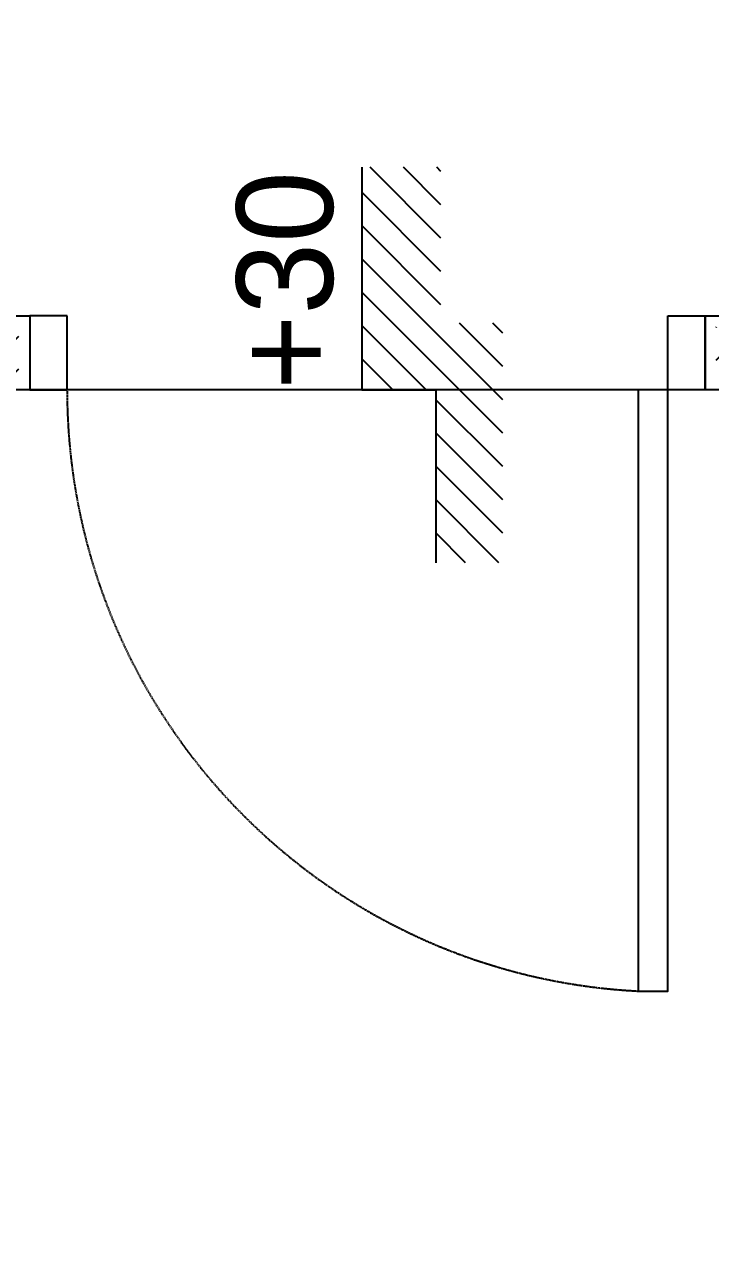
# Model space of a CAD drawing. Header units: inches. Extents: x 1721084 to 1854744, y 225101 to 488646.
# Drawn here: x 1741783 to 1742708, y 365756 to 367403 of the extents above; entities that cross this region are included whole.
import ezdxf
from ezdxf.enums import TextEntityAlignment as Align
from ezdxf.xclip import XClip

# ---------------------------------------------------------------- set-up
doc = ezdxf.new("R2010")
doc.units = ezdxf.units.IN
doc.header["$MEASUREMENT"] = 0
doc.header["$XCLIPFRAME"] = 0
doc.linetypes.add('X-PL-GF$0$X-WC-GF$0$DASHEDX2', pattern=[1.5, 1, -0.5])
for name, color, linetype in [('X-PL-GF$0$X-PL-GF$0$A-ANNO-COTE', 250, 'Continuous'), ('X-PL-GF$0$X-PL-GF$0$A-XREF', 250, 'Continuous'), ('X-PL-GF$0$X-WC-GF$0$A-FLOR', 12, 'Continuous'), ('X-PL-GF$0$X-WC-GF$0$A-FLOR-DOOR', 32, 'Continuous'), ('X-PL-GF$0$X-WC-GF$0$A-FLOR-PATT', 250, 'Continuous'), ('X-PL-GF$0$X-WC-GF$0$A-FLOR-WALL-FNSH', 16, 'Continuous')]:
    doc.layers.add(name, color=color, linetype=linetype)
doc.styles.add('X-PL-GF$0$X-PL-GF$0$ARIAL', font='arial.ttf')
doc.styles.add('X-PL-GF$0$X-PL-GF$0$HDUNGARC', font='vn_vni.shx')

# ---------------------------------------------------------------- blocks, each defined once
blk = doc.blocks.new('*U237')
h = blk.add_hatch()
h.set_pattern_fill('ANSI31', color=8, scale=0.3, angle=90, style=0)
h.set_pattern_definition([(135, (-7.99988500187328, -2.701742475610145), (-0.6735192090801866, -0.6735192090801864), [])])
h.paths.add_polyline_path([(-8.99988500187328, 2.999991874275336), (-8.999885001873167, -0.2017450536189642), (-2.701737981551444, -0.2017450536190353), (-2.701737981551218, -2.70174247561006), (6.982453504313768, -2.701742475610145), (6.982453504313768, 0), (0, 0), (0, 3.000001160833078)])
blk.add_lwpolyline([(-8.99988500187328, 2.999991874275336), (0, 3.000001160833078), (0, 0), (6.982453504313768, 0)])
at = {"style": 'X-PL-GF$0$X-PL-GF$0$ARIAL', "width": 0.8}
blk.add_attdef('SETDOWN', (0.5, 0.5), '', height=2.5, dxfattribs=at)
blk = doc.blocks.new('*U283')
blk.add_lwpolyline([(-810, 0), (-770, 0), (-770, 810.0000033719261), (-810, 810.0000033719261)], close=True)
at = {"color": 0}
for points in [[(-810, -100.0000005913898), (-860, -100.0000005913898), (-860, 0), (-810, 0)], [(0, -100.0000005913898), (50, -100.0000005913898), (50, 0), (0, 0)]]:
    blk.add_lwpolyline(points, close=True, dxfattribs=at)
at = {"color": 8, "linetype": 'X-PL-GF$0$X-WC-GF$0$DASHEDX2'}
blk.add_arc((-811.793547901827, -0.7172682957170764), 811.7938132494513, 0.0463257464177674, 87.04893910823775, dxfattribs=at)
blk = doc.blocks.new('X-PL-GF$0$X-WC-GF')
at = {"layer": 'X-PL-GF$0$X-WC-GF$0$A-FLOR-PATT'}
h = blk.add_hatch(dxfattribs=at)
h.set_pattern_fill('ANSI31', color=250, scale=250)
h.set_pattern_definition([(45, (0, 0), (-22.09708691207961, 22.09708691207961), [])])
h.paths.add_polyline_path([(14625.00000000015, 2485.000000000011), (14625.00000000015, 2415.000000000026), (15415.0000000002, 2415.000000000026), (15415.0000000002, 1184.965802980234), (14815.00000000021, 1184.965802980234), (14815.00000000028, -714.9999999999022), (14885.00000000021, -714.9999999998978), (14885.00000000021, 1114.965802980234), (15485.00000000021, 1114.965802980234), (15485.00000000021, 2415.000000000011), (15675.00000000016, 2415.000000000011), (15675.00000000016, 2485.000000000011)])
h.paths.add_polyline_path([(14815, -714.9999999998681), (14515.00000001074, -714.9999999998689), (14515.00000001074, -984.9999999998956), (14815, -984.9999999998947)])
h.paths.add_polyline_path([(15485.00000000006, -814.9999999998676), (15485.00000000006, -984.9999999998944), (15784.99999998932, -984.9999999998956), (15784.99999998932, -814.9999999998684)])
h.paths.add_polyline_path([(20085.00000000016, 374.6332916433321), (19915.00000000014, 374.6332916433321), (19915.00000000016, 1.814442e-10, -0.4142135623731133), (19100.00000000016, -814.9999999998684), (16714.99999998932, -814.9999999998676), (16714.99999998931, -984.9999999998676), (19100.00000000016, -984.999999999868, 0.4142135623730951), (20085.00000000016, 1.318767e-10)])
h.paths.add_polyline_path([(20515.00000000014, 685.0000000000258), (20684.99999918885, 685.0000000000258), (20684.99999918886, 2384.999999989195), (20585.00000000014, 2384.999999989195), (20515.00000000014, 2384.999999989197)])
h.paths.add_polyline_path([(20685.00000000014, 3915.000000000026), (20515.00000000015, 3915.000000000026), (20515.00000000014, 3315.00000000002), (20685.00000000013, 3315.00000000002)])
h.paths.add_polyline_path([(17715.00000178718, 2015.000000000025), (17715.00000178719, 615.0000000000252), (19915.00000000013, 615.0000000000252), (19915.00000000013, 685.0000000000252), (17785.00000178718, 685.0000000000258), (17785.00000178716, 2085.000000000025), (16785.00000000013, 2085.000000000025), (16785.00000000016, 2885.000000000011), (16715.00000000016, 2885.000000000011), (16715.00000000016, 2485.000000000011), (16615.00000000016, 2485.000000000011), (16615.00000000016, 2415.000000000011), (16715.00000000015, 2415.000000000011), (16715.0000000001, 615.0000000000227), (16785.00000000016, 615.0000000000133), (16785.00000000015, 2015.000000000025)])
at = {"layer": 'X-PL-GF$0$X-WC-GF$0$A-FLOR'}
blk.add_lwpolyline([(16600.00000000016, 2399.999999408592), (15690.00000000016, 2399.999999408592)], dxfattribs=at)
at = {"layer": 'X-PL-GF$0$X-WC-GF$0$A-FLOR-WALL-FNSH', "ltscale": 200}
for points in [[(16800.00000000015, 2000.000000000026), (16800.00000000015, 600.0000000000109), (16700.0000000001, 600.0000000000254), (16700.00000000015, 2400.000000000011), (16600.00000000016, 2400.000000000011), (16600.00000000016, 2500.000000000011), (16700.00000000016, 2500.000000000011), (16700.00000000016, 2900.000000000011), (16800.00000000016, 2900.000000000011), (16800.00000000013, 2100.000000000026), (17800.00000178717, 2100.000000000026), (17800.00000178718, 700.0000000000254)], [(15400.00000000021, 2400.000000000026), (14610.00000000015, 2400.000000000026), (14610.00000000015, 2500.000000000011), (15690.00000000016, 2500.000000000011), (15690.00000000016, 2400.000000000011), (15500.00000000021, 2400.000000000011), (15500.00000000021, 1099.965802980234), (14900.00000000021, 1099.965802980234), (14900.00000000021, -699.9999999999745)]]:
    blk.add_lwpolyline(points, dxfattribs=at)
at = {"layer": 'X-PL-GF$0$X-WC-GF$0$A-FLOR-DOOR', "rotation": 180}
blk.add_blockref('*U283', (15740.00000000016, 2399.999999408621), dxfattribs=at)
blk = doc.blocks.new('X-PL-GF')
at = {"layer": 'X-PL-GF$0$X-PL-GF$0$A-ANNO-COTE'}
ref = blk.add_blockref('*U237', (16237.29189013751, 2399.999999408592), dxfattribs=dict(at, xscale=-33.33333333333334, yscale=33.33333333333334, zscale=33.33333333333334, rotation=90))
ref.add_attrib('SETDOWN', '+30', dxfattribs={"layer": '0', "height": 130, "rotation": 90, "style": 'X-PL-GF$0$X-PL-GF$0$HDUNGARC'}).set_placement((16137.29185144307, 2399.999999408592), align=Align.BOTTOM_LEFT)
at = {"layer": 'X-PL-GF$0$X-PL-GF$0$A-XREF'}
blk.add_blockref('X-PL-GF$0$X-WC-GF', (0, 0), dxfattribs=at)

msp = doc.modelspace()

# ---------------------------------------------------------------- block references
ref = msp.add_blockref('X-PL-GF', (1726100.38168202, 364510.5894645699))
XClip(ref).set_block_clipping_path([(-4378.678544013994, -12850.407672127025), (34696.321455986006, 17749.592327873004)])

doc.saveas('drawing.dxf')
